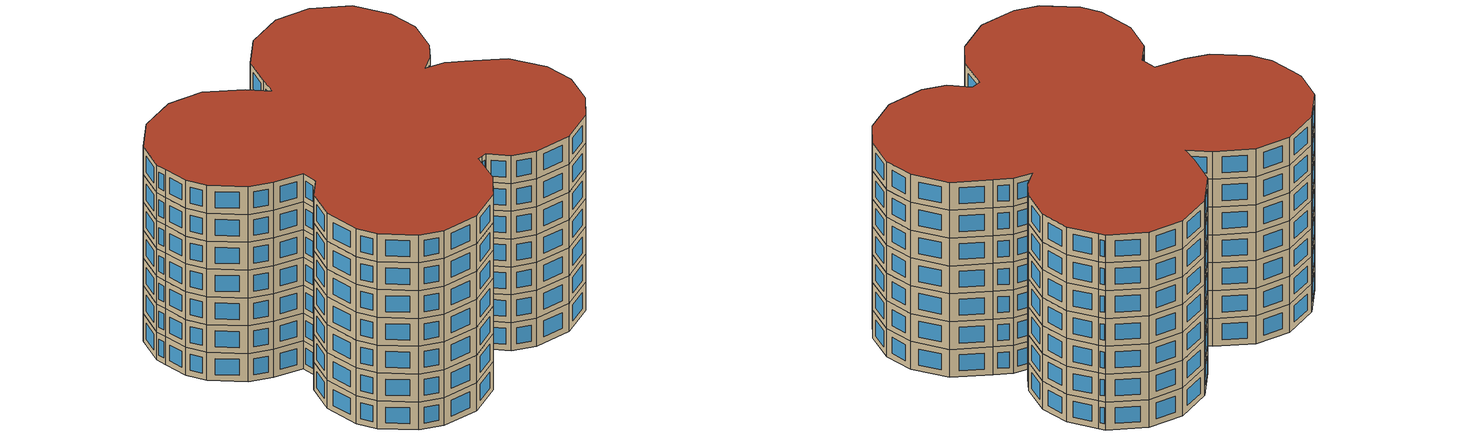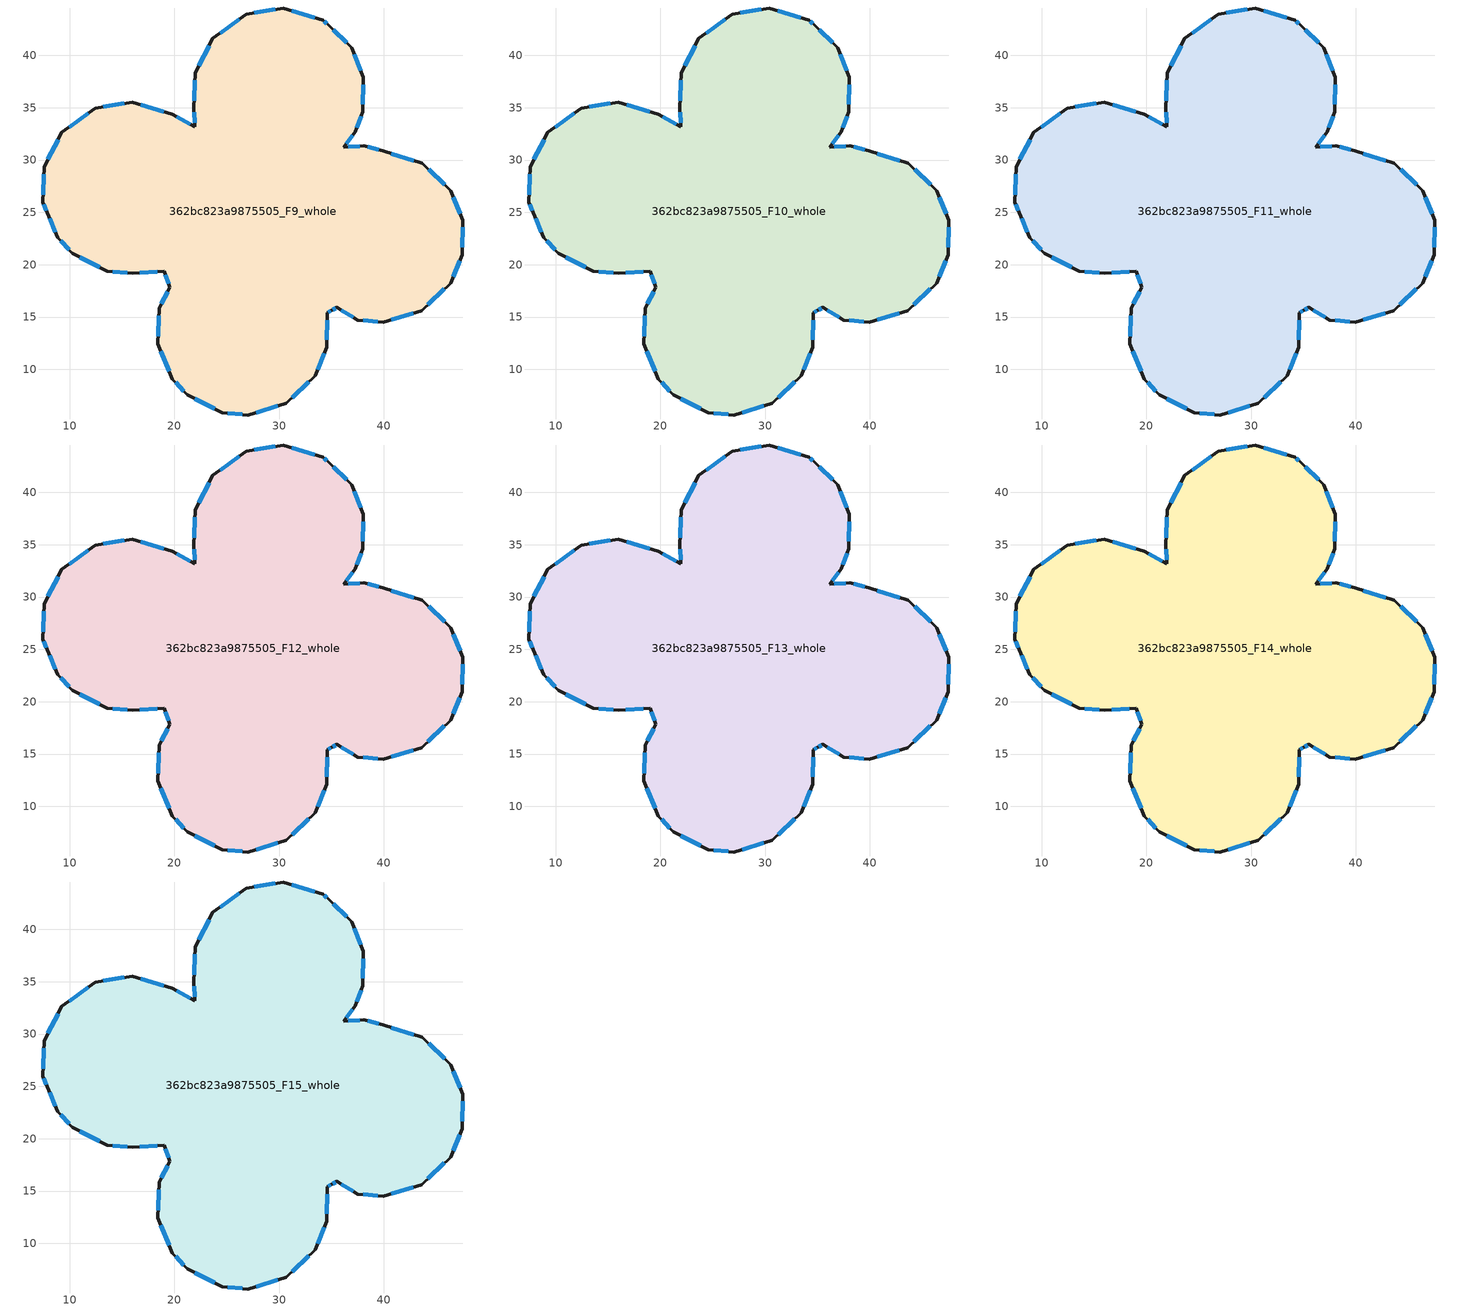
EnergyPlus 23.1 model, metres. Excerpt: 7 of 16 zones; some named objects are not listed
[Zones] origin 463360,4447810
362bc823a9875505_F9_whole
 floor to 362bc823a9875505_F8_whole (EU_floor_Construction): 36.91,40.72 38.03,37.92 38,34.59 37.26,32.7 36.18,31.23 38.09,31.36 39.88,30.87 43.69,29.71 46.41,27.06 47.52,24.27 47.49,20.95 46.37,18.25 43.6,15.61 39.94,14.51 37.5,14.72 35.51,15.92 35.01,15.65 34.58,15.42 34.55,12.1 33.43,9.4 30.66,6.75 27,5.64 24.57,5.87 21.2,7.57 19.81,9.08 18.4,12.47 18.53,15.82 19.57,17.84 19.01,19.38 16.02,19.17 13.59,19.39 10.23,21.09 8.84,22.59 7.85,24.95 7.42,25.99 7.55,29.35 9.24,32.64 12.44,34.95 15.96,35.53 19.77,34.38 21.95,33.17 21.85,34.96 21.97,38.32 23.67,41.61 26.86,43.93 30.38,44.52 34.19,43.36 34.67,42.9 z27
 wall outside (EU_wall_Construction): 34.58,15.42 35.01,15.65 35.51,15.92 37.5,14.72 39.94,14.51 43.6,15.61 46.37,18.25 47.49,20.95 47.53,24.27 46.41,27.06 43.69,29.71 39.88,30.87 38.09,31.36 36.18,31.23 37.26,32.7 38,34.59 38.03,37.92 36.91,40.72 34.67,42.9 34.19,43.36 30.38,44.52 26.86,43.93 23.67,41.61 21.97,38.32 21.85,34.96 21.95,33.17 19.77,34.38 15.96,35.53 12.44,34.95 9.24,32.64 7.55,29.35 7.42,25.99 7.85,24.95 8.84,22.59 10.23,21.09 13.59,19.39 16.03,19.17 19.01,19.38 19.57,17.84 18.53,15.82 18.4,12.47 19.81,9.08 21.21,7.57 24.57,5.87 27,5.64 30.66,6.75 33.43,9.4 34.55,12.1 34.58,15.42 z27:30
 window (EU_Window_Construction): 34.68,15.47 34.92,15.6 / 34.56,12.81 34.58,14.71 / 33.67,9.98 34.31,11.52 / 31.25,7.32 32.84,8.83 / 27.79,5.88 29.88,6.51 / 25.09,5.82 26.48,5.69 / 21.93,7.21 23.85,6.23 / 20.11,8.75 20.91,7.89 / 18.7,11.74 19.51,9.8 / 18.5,15.1 18.43,13.19 / 19.35,17.41 18.75,16.25 / 19.13,19.05 19.45,18.17 / 16.66,19.22 18.37,19.34 / 14.11,19.35 15.5,19.22 / 10.95,20.72 12.87,19.76 / 9.14,22.27 9.93,21.41 / 8.06,24.45 8.63,23.1 / 7.52,25.76 7.76,25.17 / 7.52,28.63 7.45,26.71 / 8.88,31.93 7.91,30.05 / 11.76,34.46 9.93,33.13 / 15.21,35.41 13.19,35.08 / 18.95,34.63 16.78,35.29 / 21.48,33.43 20.24,34.12 / 21.87,34.58 21.93,33.56 / 21.95,37.6 21.88,35.68 / 23.31,40.91 22.34,39.03 / 26.18,43.43 24.35,42.11 / 29.63,44.39 27.62,44.06 / 33.38,43.61 31.2,44.27 / 34.56,43 34.29,43.26 / 36.43,41.18 35.15,42.43 / 37.79,38.52 37.15,40.12 / 38,35.31 38.02,37.21 / 37.41,33.11 37.84,34.19 / 36.41,31.54 37.02,32.38 / 37.68,31.34 36.59,31.26 / 39.5,30.97 38.47,31.26 / 42.87,29.95 40.69,30.62 / 45.82,27.63 44.27,29.14 / 47.29,24.87 46.65,26.46 / 47.5,21.66 47.52,23.56 / 46.61,18.83 47.25,20.37 / 44.19,16.17 45.78,17.68 / 40.73,14.74 42.82,15.37 / 38.02,14.67 39.42,14.55 / 35.93,15.66 37.07,14.97 / 35.12,15.71 35.4,15.86 z27.64:29.36
362bc823a9875505_F10_whole
 floor to 362bc823a9875505_F9_whole (EU_floor_Construction): 36.91,40.72 38.03,37.92 38,34.59 37.26,32.7 36.18,31.23 38.09,31.36 39.88,30.87 43.69,29.71 46.41,27.06 47.52,24.27 47.49,20.95 46.37,18.25 43.6,15.61 39.94,14.51 37.5,14.72 35.51,15.92 35.01,15.65 34.58,15.42 34.55,12.1 33.43,9.4 30.66,6.75 27,5.64 24.57,5.87 21.2,7.57 19.81,9.08 18.4,12.47 18.53,15.82 19.57,17.84 19.01,19.38 16.02,19.17 13.59,19.39 10.23,21.09 8.84,22.59 7.85,24.95 7.42,25.99 7.55,29.35 9.24,32.64 12.44,34.95 15.96,35.53 19.77,34.38 21.95,33.17 21.85,34.96 21.97,38.32 23.67,41.61 26.86,43.93 30.38,44.52 34.19,43.36 34.67,42.9 z30
 wall outside (EU_wall_Construction): 34.58,15.42 35.01,15.65 35.51,15.92 37.5,14.72 39.94,14.51 43.6,15.61 46.37,18.25 47.49,20.95 47.53,24.27 46.41,27.06 43.69,29.71 39.88,30.87 38.09,31.36 36.18,31.23 37.26,32.7 38,34.59 38.03,37.92 36.91,40.72 34.67,42.9 34.19,43.36 30.38,44.52 26.86,43.93 23.67,41.61 21.97,38.32 21.85,34.96 21.95,33.17 19.77,34.38 15.96,35.53 12.44,34.95 9.24,32.64 7.55,29.35 7.42,25.99 7.85,24.95 8.84,22.59 10.23,21.09 13.59,19.39 16.03,19.17 19.01,19.38 19.57,17.84 18.53,15.82 18.4,12.47 19.81,9.08 21.21,7.57 24.57,5.87 27,5.64 30.66,6.75 33.43,9.4 34.55,12.1 34.58,15.42 z30:33
 window (EU_Window_Construction): 34.68,15.47 34.92,15.6 / 34.56,12.81 34.58,14.71 / 33.67,9.98 34.31,11.52 / 31.25,7.32 32.84,8.83 / 27.79,5.88 29.88,6.51 / 25.09,5.82 26.48,5.69 / 21.93,7.21 23.85,6.23 / 20.11,8.75 20.91,7.89 / 18.7,11.74 19.51,9.8 / 18.5,15.1 18.43,13.19 / 19.35,17.41 18.75,16.25 / 19.13,19.05 19.45,18.17 / 16.66,19.22 18.37,19.34 / 14.11,19.35 15.5,19.22 / 10.95,20.72 12.87,19.76 / 9.14,22.27 9.93,21.41 / 8.06,24.45 8.63,23.1 / 7.52,25.76 7.76,25.17 / 7.52,28.63 7.45,26.71 / 8.88,31.93 7.91,30.05 / 11.76,34.46 9.93,33.13 / 15.21,35.41 13.19,35.08 / 18.95,34.63 16.78,35.29 / 21.48,33.43 20.24,34.12 / 21.87,34.58 21.93,33.56 / 21.95,37.6 21.88,35.68 / 23.31,40.91 22.34,39.03 / 26.18,43.43 24.35,42.11 / 29.63,44.39 27.62,44.06 / 33.38,43.61 31.2,44.27 / 34.56,43 34.29,43.26 / 36.43,41.18 35.15,42.43 / 37.79,38.52 37.15,40.12 / 38,35.31 38.02,37.21 / 37.41,33.11 37.84,34.19 / 36.41,31.54 37.02,32.38 / 37.68,31.34 36.59,31.26 / 39.5,30.97 38.47,31.26 / 42.87,29.95 40.69,30.62 / 45.82,27.63 44.27,29.14 / 47.29,24.87 46.65,26.46 / 47.5,21.66 47.52,23.56 / 46.61,18.83 47.25,20.37 / 44.19,16.17 45.78,17.68 / 40.73,14.74 42.82,15.37 / 38.02,14.67 39.42,14.55 / 35.93,15.66 37.07,14.97 / 35.12,15.71 35.4,15.86 z30.64:32.36
362bc823a9875505_F11_whole
 floor to 362bc823a9875505_F10_whole (EU_floor_Construction): 36.91,40.72 38.03,37.92 38,34.59 37.26,32.7 36.18,31.23 38.09,31.36 39.88,30.87 43.69,29.71 46.41,27.06 47.52,24.27 47.49,20.95 46.37,18.25 43.6,15.61 39.94,14.51 37.5,14.72 35.51,15.92 35.01,15.65 34.58,15.42 34.55,12.1 33.43,9.4 30.66,6.75 27,5.64 24.57,5.87 21.2,7.57 19.81,9.08 18.4,12.47 18.53,15.82 19.57,17.84 19.01,19.38 16.02,19.17 13.59,19.39 10.23,21.09 8.84,22.59 7.85,24.95 7.42,25.99 7.55,29.35 9.24,32.64 12.44,34.95 15.96,35.53 19.77,34.38 21.95,33.17 21.85,34.96 21.97,38.32 23.67,41.61 26.86,43.93 30.38,44.52 34.19,43.36 34.67,42.9 z33
 wall outside (EU_wall_Construction): 34.58,15.42 35.01,15.65 35.51,15.92 37.5,14.72 39.94,14.51 43.6,15.61 46.37,18.25 47.49,20.95 47.53,24.27 46.41,27.06 43.69,29.71 39.88,30.87 38.09,31.36 36.18,31.23 37.26,32.7 38,34.59 38.03,37.92 36.91,40.72 34.67,42.9 34.19,43.36 30.38,44.52 26.86,43.93 23.67,41.61 21.97,38.32 21.85,34.96 21.95,33.17 19.77,34.38 15.96,35.53 12.44,34.95 9.24,32.64 7.55,29.35 7.42,25.99 7.85,24.95 8.84,22.59 10.23,21.09 13.59,19.39 16.03,19.17 19.01,19.38 19.57,17.84 18.53,15.82 18.4,12.47 19.81,9.08 21.21,7.57 24.57,5.87 27,5.64 30.66,6.75 33.43,9.4 34.55,12.1 34.58,15.42 z33:36
 window (EU_Window_Construction): 34.68,15.47 34.92,15.6 / 34.56,12.81 34.58,14.71 / 33.67,9.98 34.31,11.52 / 31.25,7.32 32.84,8.83 / 27.79,5.88 29.88,6.51 / 25.09,5.82 26.48,5.69 / 21.93,7.21 23.85,6.23 / 20.11,8.75 20.91,7.89 / 18.7,11.74 19.51,9.8 / 18.5,15.1 18.43,13.19 / 19.35,17.41 18.75,16.25 / 19.13,19.05 19.45,18.17 / 16.66,19.22 18.37,19.34 / 14.11,19.35 15.5,19.22 / 10.95,20.72 12.87,19.76 / 9.14,22.27 9.93,21.41 / 8.06,24.45 8.63,23.1 / 7.52,25.76 7.76,25.17 / 7.52,28.63 7.45,26.71 / 8.88,31.93 7.91,30.05 / 11.76,34.46 9.93,33.13 / 15.21,35.41 13.19,35.08 / 18.95,34.63 16.78,35.29 / 21.48,33.43 20.24,34.12 / 21.87,34.58 21.93,33.56 / 21.95,37.6 21.88,35.68 / 23.31,40.91 22.34,39.03 / 26.18,43.43 24.35,42.11 / 29.63,44.39 27.62,44.06 / 33.38,43.61 31.2,44.27 / 34.56,43 34.29,43.26 / 36.43,41.18 35.15,42.43 / 37.79,38.52 37.15,40.12 / 38,35.31 38.02,37.21 / 37.41,33.11 37.84,34.19 / 36.41,31.54 37.02,32.38 / 37.68,31.34 36.59,31.26 / 39.5,30.97 38.47,31.26 / 42.87,29.95 40.69,30.62 / 45.82,27.63 44.27,29.14 / 47.29,24.87 46.65,26.46 / 47.5,21.66 47.52,23.56 / 46.61,18.83 47.25,20.37 / 44.19,16.17 45.78,17.68 / 40.73,14.74 42.82,15.37 / 38.02,14.67 39.42,14.55 / 35.93,15.66 37.07,14.97 / 35.12,15.71 35.4,15.86 z33.64:35.36
362bc823a9875505_F12_whole
 floor to 362bc823a9875505_F11_whole (EU_floor_Construction): 36.91,40.72 38.03,37.92 38,34.59 37.26,32.7 36.18,31.23 38.09,31.36 39.88,30.87 43.69,29.71 46.41,27.06 47.52,24.27 47.49,20.95 46.37,18.25 43.6,15.61 39.94,14.51 37.5,14.72 35.51,15.92 35.01,15.65 34.58,15.42 34.55,12.1 33.43,9.4 30.66,6.75 27,5.64 24.57,5.87 21.2,7.57 19.81,9.08 18.4,12.47 18.53,15.82 19.57,17.84 19.01,19.38 16.02,19.17 13.59,19.39 10.23,21.09 8.84,22.59 7.85,24.95 7.42,25.99 7.55,29.35 9.24,32.64 12.44,34.95 15.96,35.53 19.77,34.38 21.95,33.17 21.85,34.96 21.97,38.32 23.67,41.61 26.86,43.93 30.38,44.52 34.19,43.36 34.67,42.9 z36
 wall outside (EU_wall_Construction): 34.58,15.42 35.01,15.65 35.51,15.92 37.5,14.72 39.94,14.51 43.6,15.61 46.37,18.25 47.49,20.95 47.53,24.27 46.41,27.06 43.69,29.71 39.88,30.87 38.09,31.36 36.18,31.23 37.26,32.7 38,34.59 38.03,37.92 36.91,40.72 34.67,42.9 34.19,43.36 30.38,44.52 26.86,43.93 23.67,41.61 21.97,38.32 21.85,34.96 21.95,33.17 19.77,34.38 15.96,35.53 12.44,34.95 9.24,32.64 7.55,29.35 7.42,25.99 7.85,24.95 8.84,22.59 10.23,21.09 13.59,19.39 16.03,19.17 19.01,19.38 19.57,17.84 18.53,15.82 18.4,12.47 19.81,9.08 21.21,7.57 24.57,5.87 27,5.64 30.66,6.75 33.43,9.4 34.55,12.1 34.58,15.42 z36:39
 window (EU_Window_Construction): 34.68,15.47 34.92,15.6 / 34.56,12.81 34.58,14.71 / 33.67,9.98 34.31,11.52 / 31.25,7.32 32.84,8.83 / 27.79,5.88 29.88,6.51 / 25.09,5.82 26.48,5.69 / 21.93,7.21 23.85,6.23 / 20.11,8.75 20.91,7.89 / 18.7,11.74 19.51,9.8 / 18.5,15.1 18.43,13.19 / 19.35,17.41 18.75,16.25 / 19.13,19.05 19.45,18.17 / 16.66,19.22 18.37,19.34 / 14.11,19.35 15.5,19.22 / 10.95,20.72 12.87,19.76 / 9.14,22.27 9.93,21.41 / 8.06,24.45 8.63,23.1 / 7.52,25.76 7.76,25.17 / 7.52,28.63 7.45,26.71 / 8.88,31.93 7.91,30.05 / 11.76,34.46 9.93,33.13 / 15.21,35.41 13.19,35.08 / 18.95,34.63 16.78,35.29 / 21.48,33.43 20.24,34.12 / 21.87,34.58 21.93,33.56 / 21.95,37.6 21.88,35.68 / 23.31,40.91 22.34,39.03 / 26.18,43.43 24.35,42.11 / 29.63,44.39 27.62,44.06 / 33.38,43.61 31.2,44.27 / 34.56,43 34.29,43.26 / 36.43,41.18 35.15,42.43 / 37.79,38.52 37.15,40.12 / 38,35.31 38.02,37.21 / 37.41,33.11 37.84,34.19 / 36.41,31.54 37.02,32.38 / 37.68,31.34 36.59,31.26 / 39.5,30.97 38.47,31.26 / 42.87,29.95 40.69,30.62 / 45.82,27.63 44.27,29.14 / 47.29,24.87 46.65,26.46 / 47.5,21.66 47.52,23.56 / 46.61,18.83 47.25,20.37 / 44.19,16.17 45.78,17.68 / 40.73,14.74 42.82,15.37 / 38.02,14.67 39.42,14.55 / 35.93,15.66 37.07,14.97 / 35.12,15.71 35.4,15.86 z36.64:38.36
362bc823a9875505_F13_whole
 floor to 362bc823a9875505_F12_whole (EU_floor_Construction): 36.91,40.72 38.03,37.92 38,34.59 37.26,32.7 36.18,31.23 38.09,31.36 39.88,30.87 43.69,29.71 46.41,27.06 47.52,24.27 47.49,20.95 46.37,18.25 43.6,15.61 39.94,14.51 37.5,14.72 35.51,15.92 35.01,15.65 34.58,15.42 34.55,12.1 33.43,9.4 30.66,6.75 27,5.64 24.57,5.87 21.2,7.57 19.81,9.08 18.4,12.47 18.53,15.82 19.57,17.84 19.01,19.38 16.02,19.17 13.59,19.39 10.23,21.09 8.84,22.59 7.85,24.95 7.42,25.99 7.55,29.35 9.24,32.64 12.44,34.95 15.96,35.53 19.77,34.38 21.95,33.17 21.85,34.96 21.97,38.32 23.67,41.61 26.86,43.93 30.38,44.52 34.19,43.36 34.67,42.9 z39
 wall outside (EU_wall_Construction): 34.58,15.42 35.01,15.65 35.51,15.92 37.5,14.72 39.94,14.51 43.6,15.61 46.37,18.25 47.49,20.95 47.53,24.27 46.41,27.06 43.69,29.71 39.88,30.87 38.09,31.36 36.18,31.23 37.26,32.7 38,34.59 38.03,37.92 36.91,40.72 34.67,42.9 34.19,43.36 30.38,44.52 26.86,43.93 23.67,41.61 21.97,38.32 21.85,34.96 21.95,33.17 19.77,34.38 15.96,35.53 12.44,34.95 9.24,32.64 7.55,29.35 7.42,25.99 7.85,24.95 8.84,22.59 10.23,21.09 13.59,19.39 16.03,19.17 19.01,19.38 19.57,17.84 18.53,15.82 18.4,12.47 19.81,9.08 21.21,7.57 24.57,5.87 27,5.64 30.66,6.75 33.43,9.4 34.55,12.1 34.58,15.42 z39:42
 window (EU_Window_Construction): 34.68,15.47 34.92,15.6 / 34.56,12.81 34.58,14.71 / 33.67,9.98 34.31,11.52 / 31.25,7.32 32.84,8.83 / 27.79,5.88 29.88,6.51 / 25.09,5.82 26.48,5.69 / 21.93,7.21 23.85,6.23 / 20.11,8.75 20.91,7.89 / 18.7,11.74 19.51,9.8 / 18.5,15.1 18.43,13.19 / 19.35,17.41 18.75,16.25 / 19.13,19.05 19.45,18.17 / 16.66,19.22 18.37,19.34 / 14.11,19.35 15.5,19.22 / 10.95,20.72 12.87,19.76 / 9.14,22.27 9.93,21.41 / 8.06,24.45 8.63,23.1 / 7.52,25.76 7.76,25.17 / 7.52,28.63 7.45,26.71 / 8.88,31.93 7.91,30.05 / 11.76,34.46 9.93,33.13 / 15.21,35.41 13.19,35.08 / 18.95,34.63 16.78,35.29 / 21.48,33.43 20.24,34.12 / 21.87,34.58 21.93,33.56 / 21.95,37.6 21.88,35.68 / 23.31,40.91 22.34,39.03 / 26.18,43.43 24.35,42.11 / 29.63,44.39 27.62,44.06 / 33.38,43.61 31.2,44.27 / 34.56,43 34.29,43.26 / 36.43,41.18 35.15,42.43 / 37.79,38.52 37.15,40.12 / 38,35.31 38.02,37.21 / 37.41,33.11 37.84,34.19 / 36.41,31.54 37.02,32.38 / 37.68,31.34 36.59,31.26 / 39.5,30.97 38.47,31.26 / 42.87,29.95 40.69,30.62 / 45.82,27.63 44.27,29.14 / 47.29,24.87 46.65,26.46 / 47.5,21.66 47.52,23.56 / 46.61,18.83 47.25,20.37 / 44.19,16.17 45.78,17.68 / 40.73,14.74 42.82,15.37 / 38.02,14.67 39.42,14.55 / 35.93,15.66 37.07,14.97 / 35.12,15.71 35.4,15.86 z39.64:41.36
362bc823a9875505_F14_whole
 floor to 362bc823a9875505_F13_whole (EU_floor_Construction): 36.91,40.72 38.03,37.92 38,34.59 37.26,32.7 36.18,31.23 38.09,31.36 39.88,30.87 43.69,29.71 46.41,27.06 47.52,24.27 47.49,20.95 46.37,18.25 43.6,15.61 39.94,14.51 37.5,14.72 35.51,15.92 35.01,15.65 34.58,15.42 34.55,12.1 33.43,9.4 30.66,6.75 27,5.64 24.57,5.87 21.2,7.57 19.81,9.08 18.4,12.47 18.53,15.82 19.57,17.84 19.01,19.38 16.02,19.17 13.59,19.39 10.23,21.09 8.84,22.59 7.85,24.95 7.42,25.99 7.55,29.35 9.24,32.64 12.44,34.95 15.96,35.53 19.77,34.38 21.95,33.17 21.85,34.96 21.97,38.32 23.67,41.61 26.86,43.93 30.38,44.52 34.19,43.36 34.67,42.9 z42
 wall outside (EU_wall_Construction): 34.58,15.42 35.01,15.65 35.51,15.92 37.5,14.72 39.94,14.51 43.6,15.61 46.37,18.25 47.49,20.95 47.53,24.27 46.41,27.06 43.69,29.71 39.88,30.87 38.09,31.36 36.18,31.23 37.26,32.7 38,34.59 38.03,37.92 36.91,40.72 34.67,42.9 34.19,43.36 30.38,44.52 26.86,43.93 23.67,41.61 21.97,38.32 21.85,34.96 21.95,33.17 19.77,34.38 15.96,35.53 12.44,34.95 9.24,32.64 7.55,29.35 7.42,25.99 7.85,24.95 8.84,22.59 10.23,21.09 13.59,19.39 16.03,19.17 19.01,19.38 19.57,17.84 18.53,15.82 18.4,12.47 19.81,9.08 21.21,7.57 24.57,5.87 27,5.64 30.66,6.75 33.43,9.4 34.55,12.1 34.58,15.42 z42:45
 window (EU_Window_Construction): 34.68,15.47 34.92,15.6 / 34.56,12.81 34.58,14.71 / 33.67,9.98 34.31,11.52 / 31.25,7.32 32.84,8.83 / 27.79,5.88 29.88,6.51 / 25.09,5.82 26.48,5.69 / 21.93,7.21 23.85,6.23 / 20.11,8.75 20.91,7.89 / 18.7,11.74 19.51,9.8 / 18.5,15.1 18.43,13.19 / 19.35,17.41 18.75,16.25 / 19.13,19.05 19.45,18.17 / 16.66,19.22 18.37,19.34 / 14.11,19.35 15.5,19.22 / 10.95,20.72 12.87,19.76 / 9.14,22.27 9.93,21.41 / 8.06,24.45 8.63,23.1 / 7.52,25.76 7.76,25.17 / 7.52,28.63 7.45,26.71 / 8.88,31.93 7.91,30.05 / 11.76,34.46 9.93,33.13 / 15.21,35.41 13.19,35.08 / 18.95,34.63 16.78,35.29 / 21.48,33.43 20.24,34.12 / 21.87,34.58 21.93,33.56 / 21.95,37.6 21.88,35.68 / 23.31,40.91 22.34,39.03 / 26.18,43.43 24.35,42.11 / 29.63,44.39 27.62,44.06 / 33.38,43.61 31.2,44.27 / 34.56,43 34.29,43.26 / 36.43,41.18 35.15,42.43 / 37.79,38.52 37.15,40.12 / 38,35.31 38.02,37.21 / 37.41,33.11 37.84,34.19 / 36.41,31.54 37.02,32.38 / 37.68,31.34 36.59,31.26 / 39.5,30.97 38.47,31.26 / 42.87,29.95 40.69,30.62 / 45.82,27.63 44.27,29.14 / 47.29,24.87 46.65,26.46 / 47.5,21.66 47.52,23.56 / 46.61,18.83 47.25,20.37 / 44.19,16.17 45.78,17.68 / 40.73,14.74 42.82,15.37 / 38.02,14.67 39.42,14.55 / 35.93,15.66 37.07,14.97 / 35.12,15.71 35.4,15.86 z42.64:44.36
362bc823a9875505_F15_whole
 floor to 362bc823a9875505_F14_whole (EU_floor_Construction): 36.91,40.72 38.03,37.92 38,34.59 37.26,32.7 36.18,31.23 38.09,31.36 39.88,30.87 43.69,29.71 46.41,27.06 47.52,24.27 47.49,20.95 46.37,18.25 43.6,15.61 39.94,14.51 37.5,14.72 35.51,15.92 35.01,15.65 34.58,15.42 34.55,12.1 33.43,9.4 30.66,6.75 27,5.64 24.57,5.87 21.2,7.57 19.81,9.08 18.4,12.47 18.53,15.82 19.57,17.84 19.01,19.38 16.02,19.17 13.59,19.39 10.23,21.09 8.84,22.59 7.85,24.95 7.42,25.99 7.55,29.35 9.24,32.64 12.44,34.95 15.96,35.53 19.77,34.38 21.95,33.17 21.85,34.96 21.97,38.32 23.67,41.61 26.86,43.93 30.38,44.52 34.19,43.36 34.67,42.9 z45
 wall outside (EU_wall_Construction): 34.58,15.42 35.01,15.65 35.51,15.92 37.5,14.72 39.94,14.51 43.6,15.61 46.37,18.25 47.49,20.95 47.53,24.27 46.41,27.06 43.69,29.71 39.88,30.87 38.09,31.36 36.18,31.23 37.26,32.7 38,34.59 38.03,37.92 36.91,40.72 34.67,42.9 34.19,43.36 30.38,44.52 26.86,43.93 23.67,41.61 21.97,38.32 21.85,34.96 21.95,33.17 19.77,34.38 15.96,35.53 12.44,34.95 9.24,32.64 7.55,29.35 7.42,25.99 7.85,24.95 8.84,22.59 10.23,21.09 13.59,19.39 16.03,19.17 19.01,19.38 19.57,17.84 18.53,15.82 18.4,12.47 19.81,9.08 21.21,7.57 24.57,5.87 27,5.64 30.66,6.75 33.43,9.4 34.55,12.1 34.58,15.42 z45:48
 window (EU_Window_Construction): 34.68,15.47 34.92,15.6 / 34.56,12.81 34.58,14.71 / 33.67,9.98 34.31,11.52 / 31.25,7.32 32.84,8.83 / 27.79,5.88 29.88,6.51 / 25.09,5.82 26.48,5.69 / 21.93,7.21 23.85,6.23 / 20.11,8.75 20.91,7.89 / 18.7,11.74 19.51,9.8 / 18.5,15.1 18.43,13.19 / 19.35,17.41 18.75,16.25 / 19.13,19.05 19.45,18.17 / 16.66,19.22 18.37,19.34 / 14.11,19.35 15.5,19.22 / 10.95,20.72 12.87,19.76 / 9.14,22.27 9.93,21.41 / 8.06,24.45 8.63,23.1 / 7.52,25.76 7.76,25.17 / 7.52,28.63 7.45,26.71 / 8.88,31.93 7.91,30.05 / 11.76,34.46 9.93,33.13 / 15.21,35.41 13.19,35.08 / 18.95,34.63 16.78,35.29 / 21.48,33.43 20.24,34.12 / 21.87,34.58 21.93,33.56 / 21.95,37.6 21.88,35.68 / 23.31,40.91 22.34,39.03 / 26.18,43.43 24.35,42.11 / 29.63,44.39 27.62,44.06 / 33.38,43.61 31.2,44.27 / 34.56,43 34.29,43.26 / 36.43,41.18 35.15,42.43 / 37.79,38.52 37.15,40.12 / 38,35.31 38.02,37.21 / 37.41,33.11 37.84,34.19 / 36.41,31.54 37.02,32.38 / 37.68,31.34 36.59,31.26 / 39.5,30.97 38.47,31.26 / 42.87,29.95 40.69,30.62 / 45.82,27.63 44.27,29.14 / 47.29,24.87 46.65,26.46 / 47.5,21.66 47.52,23.56 / 46.61,18.83 47.25,20.37 / 44.19,16.17 45.78,17.68 / 40.73,14.74 42.82,15.37 / 38.02,14.67 39.42,14.55 / 35.93,15.66 37.07,14.97 / 35.12,15.71 35.4,15.86 z45.64:47.36
 roof outside (EU_roof_Construction): 43.6,15.61 46.37,18.25 47.49,20.95 47.53,24.27 46.41,27.06 43.69,29.71 39.88,30.87 38.09,31.36 36.18,31.23 37.26,32.7 38,34.59 38.03,37.92 36.91,40.72 34.67,42.9 34.19,43.36 30.38,44.52 26.86,43.93 23.67,41.61 21.97,38.32 21.85,34.96 21.95,33.17 19.77,34.38 15.96,35.53 12.44,34.95 9.24,32.64 7.55,29.35 7.42,25.99 7.85,24.95 8.84,22.59 10.23,21.09 13.59,19.39 16.03,19.17 19.01,19.38 19.57,17.84 18.53,15.82 18.4,12.47 19.81,9.08 21.21,7.57 24.57,5.87 27,5.64 30.66,6.75 33.43,9.4 34.55,12.1 34.58,15.42 35.01,15.65 35.51,15.92 37.5,14.72 39.94,14.51 z48
[Building]
EU S2 Campaign: North Axis=0; Terrain=City; Solar Distribution=FullExterior
[Site:Location]
Yerevan-Zvartnots.Intl.AP: Latitude=40.15; Longitude=44.383; Time Zone=4; Elevation=854
[SizingPeriod:WeatherFileDays]
AnnualSizingPeriod: Begin Month=1; Begin Day of Month=1; End Month=12; End Day of Month=31; Day of Week for Start Day=Monday; Use Weather File Daylight Saving Period=No; Use Weather File Rain and Snow Indicators=No
[MATERIAL]
EU_InternalMass_Material: Roughness=MediumRough; Thickness=0.1; Conductivity=1; Density=1800; Specific Heat=900; Thermal Absorptance=0.9; Solar Absorptance=0.7; Visible Absorptance=0.7
[MATERIAL:NOMASS] Roughness=MediumRough; Thermal Absorptance=0.9; Solar Absorptance=0.7; Visible Absorptance=0.7
Name | Thermal Resistance
EU_wall_NoMass | 1.05043
EU_roof_NoMass | 1.45357
EU_floor_NoMass | 0.478065
[WINDOWMATERIAL:SIMPLEGLAZINGSYSTEM]
EU_Window_SimpleGlazing: UFactor=2.5566; Solar Heat Gain Coefficient=0.75; Visible Transmittance=0.75
[CONSTRUCTION]
EU_wall_Construction: EU_wall_NoMass
EU_roof_Construction: EU_roof_NoMass
EU_floor_Construction: EU_floor_NoMass
EU_Window_Construction: EU_Window_SimpleGlazing
EU_InternalMass_Construction: EU_InternalMass_Material
[ZONE] Type=1; Multiplier=1; Ceiling Height=autocalculate; Volume=2709.63; Floor Area=autocalculate; Part of Total Floor Area=Yes
362bc823a9875505_F9_whole; 362bc823a9875505_F10_whole; 362bc823a9875505_F11_whole; 362bc823a9875505_F12_whole; 362bc823a9875505_F13_whole; 362bc823a9875505_F14_whole; 362bc823a9875505_F15_whole
[INTERNALMASS] Construction=EU_InternalMass_Construction; Surface Area=903.205
Name | Zone or ZoneList
362bc823a9875505_F9_whole_EU_InternalMass | 362bc823a9875505_F9_whole
362bc823a9875505_F10_whole_EU_InternalMass | 362bc823a9875505_F10_whole
362bc823a9875505_F11_whole_EU_InternalMass | 362bc823a9875505_F11_whole
362bc823a9875505_F12_whole_EU_InternalMass | 362bc823a9875505_F12_whole
362bc823a9875505_F13_whole_EU_InternalMass | 362bc823a9875505_F13_whole
362bc823a9875505_F14_whole_EU_InternalMass | 362bc823a9875505_F14_whole
362bc823a9875505_F15_whole_EU_InternalMass | 362bc823a9875505_F15_whole
[OTHEREQUIPMENT] Fuel Type=Electricity; Design Level Calculation Method=Watts/Area; Power per Zone Floor Area=1; Fraction Latent=0; Fraction Radiant=0; Fraction Lost=0; Carbon Dioxide Generation Rate=0; EndUse Subcategory=EU_Step8_InternalGains
Name | Zone or ZoneList or Space or SpaceList | Schedule
EU_Step8_InternalGain_362bc823a9875505_F9_whole_f000 | 362bc823a9875505_F9_whole | EU_Step8_GainSchedule_362bc823a9875505_F9_whole_f000
EU_Step8_InternalGain_362bc823a9875505_F10_whole_f000 | 362bc823a9875505_F10_whole | EU_Step8_GainSchedule_362bc823a9875505_F10_whole_f000
EU_Step8_InternalGain_362bc823a9875505_F11_whole_f000 | 362bc823a9875505_F11_whole | EU_Step8_GainSchedule_362bc823a9875505_F11_whole_f000
EU_Step8_InternalGain_362bc823a9875505_F12_whole_f000 | 362bc823a9875505_F12_whole | EU_Step8_GainSchedule_362bc823a9875505_F12_whole_f000
EU_Step8_InternalGain_362bc823a9875505_F13_whole_f000 | 362bc823a9875505_F13_whole | EU_Step8_GainSchedule_362bc823a9875505_F13_whole_f000
EU_Step8_InternalGain_362bc823a9875505_F14_whole_f000 | 362bc823a9875505_F14_whole | EU_Step8_GainSchedule_362bc823a9875505_F14_whole_f000
EU_Step8_InternalGain_362bc823a9875505_F15_whole_f000 | 362bc823a9875505_F15_whole | EU_Step8_GainSchedule_362bc823a9875505_F15_whole_f000
[ZONEVENTILATION:DESIGNFLOWRATE] Schedule=EU_AlwaysOn; Design Flow Rate Calculation Method=AirChanges/Hour; Air Changes per Hour=0.557805; Ventilation Type=Natural; Fan Pressure Rise=0; Fan Total Efficiency=1; Constant Term Coefficient=1; Temperature Term Coefficient=0; Velocity Term Coefficient=0; Velocity Squared Term Coefficient=0; Minimum Indoor Temperature=-100; Maximum Indoor Temperature=100; Delta Temperature=-100; Minimum Outdoor Temperature=-100; Maximum Outdoor Temperature=100; Maximum Wind Speed=40
Name | Zone or ZoneList or Space or SpaceList
EU_ConstantAir_362bc823a9875505_F9_whole | 362bc823a9875505_F9_whole
EU_ConstantAir_362bc823a9875505_F10_whole | 362bc823a9875505_F10_whole
EU_ConstantAir_362bc823a9875505_F11_whole | 362bc823a9875505_F11_whole
EU_ConstantAir_362bc823a9875505_F12_whole | 362bc823a9875505_F12_whole
EU_ConstantAir_362bc823a9875505_F13_whole | 362bc823a9875505_F13_whole
EU_ConstantAir_362bc823a9875505_F14_whole | 362bc823a9875505_F14_whole
EU_ConstantAir_362bc823a9875505_F15_whole | 362bc823a9875505_F15_whole
[HVACTEMPLATE:ZONE:IDEALLOADSAIRSYSTEM] System Availability Schedule=EU_AlwaysOn; Maximum Heating Supply Air Temperature=50; Minimum Cooling Supply Air Temperature=13; Maximum Heating Supply Air Humidity Ratio=0.0156; Minimum Cooling Supply Air Humidity Ratio=0.0077; Heating Limit=NoLimit; Cooling Limit=NoLimit; Heating Availability Schedule=EU_AlwaysOn; Cooling Availability Schedule=EU_CoolingOff; Dehumidification Control Type=ConstantSensibleHeatRatio; Cooling Sensible Heat Ratio=0.7; Dehumidification Setpoint=60; Humidification Control Type=None; Humidification Setpoint=30; Outdoor Air Method=None; Outdoor Air Flow Rate per Person=0.00944; Outdoor Air Flow Rate per Zone Floor Area=0; Outdoor Air Flow Rate per Zone=0; Demand Controlled Ventilation Type=None; Outdoor Air Economizer Type=NoEconomizer; Heat Recovery Type=None; Sensible Heat Recovery Effectiveness=0.7; Latent Heat Recovery Effectiveness=0.65
Name | Template Thermostat
362bc823a9875505_F9_whole | EU_HeatOnly_362bc823a9875505_F9_whole
362bc823a9875505_F10_whole | EU_HeatOnly_362bc823a9875505_F10_whole
362bc823a9875505_F11_whole | EU_HeatOnly_362bc823a9875505_F11_whole
362bc823a9875505_F12_whole | EU_HeatOnly_362bc823a9875505_F12_whole
362bc823a9875505_F13_whole | EU_HeatOnly_362bc823a9875505_F13_whole
362bc823a9875505_F14_whole | EU_HeatOnly_362bc823a9875505_F14_whole
362bc823a9875505_F15_whole | EU_HeatOnly_362bc823a9875505_F15_whole
[SIZING:ZONE] Zone Cooling Design Supply Air Temperature Input Method=SupplyAirTemperature; Zone Cooling Design Supply Air Temperature=13; Zone Heating Design Supply Air Temperature Input Method=SupplyAirTemperature; Zone Heating Design Supply Air Temperature=50; Zone Cooling Design Supply Air Humidity Ratio=0.008; Zone Heating Design Supply Air Humidity Ratio=0.008; Cooling Design Air Flow Method=DesignDay; Cooling Design Air Flow Rate=0; Cooling Minimum Air Flow per Zone Floor Area=0.000762; Cooling Minimum Air Flow=0; Cooling Minimum Air Flow Fraction=0.2; Heating Design Air Flow Method=DesignDay; Heating Design Air Flow Rate=0; Heating Maximum Air Flow per Zone Floor Area=0.002032; Heating Maximum Air Flow=0.141576; Heating Maximum Air Flow Fraction=0.3; Account for Dedicated Outdoor Air System=No; Dedicated Outdoor Air System Control Strategy=NeutralSupplyAir; Dedicated Outdoor Air Low Setpoint Temperature for Design=autosize; Dedicated Outdoor Air High Setpoint Temperature for Design=autosize; Zone Load Sizing Method=Sensible Load Only No Latent Load; Zone Latent Cooling Design Supply Air Humidity Ratio Input Method=HumidityRatioDifference; Zone Cooling Design Supply Air Humidity Ratio Difference=0.005; Zone Latent Heating Design Supply Air Humidity Ratio Input Method=HumidityRatioDifference; Zone Humidification Design Supply Air Humidity Ratio Difference=0.005
362bc823a9875505_F9_whole; 362bc823a9875505_F10_whole; 362bc823a9875505_F11_whole; 362bc823a9875505_F12_whole; 362bc823a9875505_F13_whole; 362bc823a9875505_F14_whole; 362bc823a9875505_F15_whole
[SCHEDULE:CONSTANT]
Name | Hourly Value
EU_AlwaysOn | 1
EU_CoolingOff | 0
[SCHEDULE:FILE] Column Number=1; Rows to Skip at Top=0; Number of Hours of Data=8760; Column Separator=Comma; Interpolate to Timestep=No; Minutes per Item=60; Adjust Schedule for Daylight Savings=Yes
Name | File
EU_Step8_GainSchedule_362bc823a9875505_F9_whole_f000 | ../../schedules/362bc823a9875505/362bc823a9875505_F9_whole_f000_gain.csv
EU_Step8_GainSchedule_362bc823a9875505_F10_whole_f000 | ../../schedules/362bc823a9875505/362bc823a9875505_F10_whole_f000_gain.csv
EU_Step8_GainSchedule_362bc823a9875505_F11_whole_f000 | ../../schedules/362bc823a9875505/362bc823a9875505_F11_whole_f000_gain.csv
EU_Step8_GainSchedule_362bc823a9875505_F12_whole_f000 | ../../schedules/362bc823a9875505/362bc823a9875505_F12_whole_f000_gain.csv
EU_Step8_GainSchedule_362bc823a9875505_F13_whole_f000 | ../../schedules/362bc823a9875505/362bc823a9875505_F13_whole_f000_gain.csv
EU_Step8_GainSchedule_362bc823a9875505_F14_whole_f000 | ../../schedules/362bc823a9875505/362bc823a9875505_F14_whole_f000_gain.csv
EU_Step8_GainSchedule_362bc823a9875505_F15_whole_f000 | ../../schedules/362bc823a9875505/362bc823a9875505_F15_whole_f000_gain.csv
